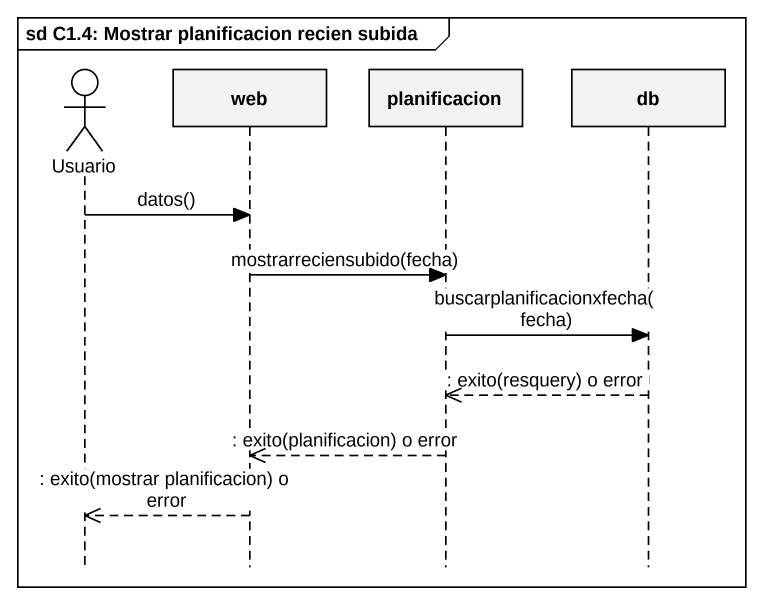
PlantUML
@startuml
mainframe sd C1.4: Mostrar planificacion recien subida
hide footbox
actor Usuario
participant web
participant planificacion
participant db

Usuario -> web : datos()
web -> planificacion : mostrarreciensubido(fecha)
planificacion -> db : buscarplanificacionxfecha(fecha)
db -->> planificacion : : exito(resquery) o error
planificacion -->> web : : exito(planificacion) o error
web -->> Usuario : : exito(mostrar planificacion) o error
@enduml
